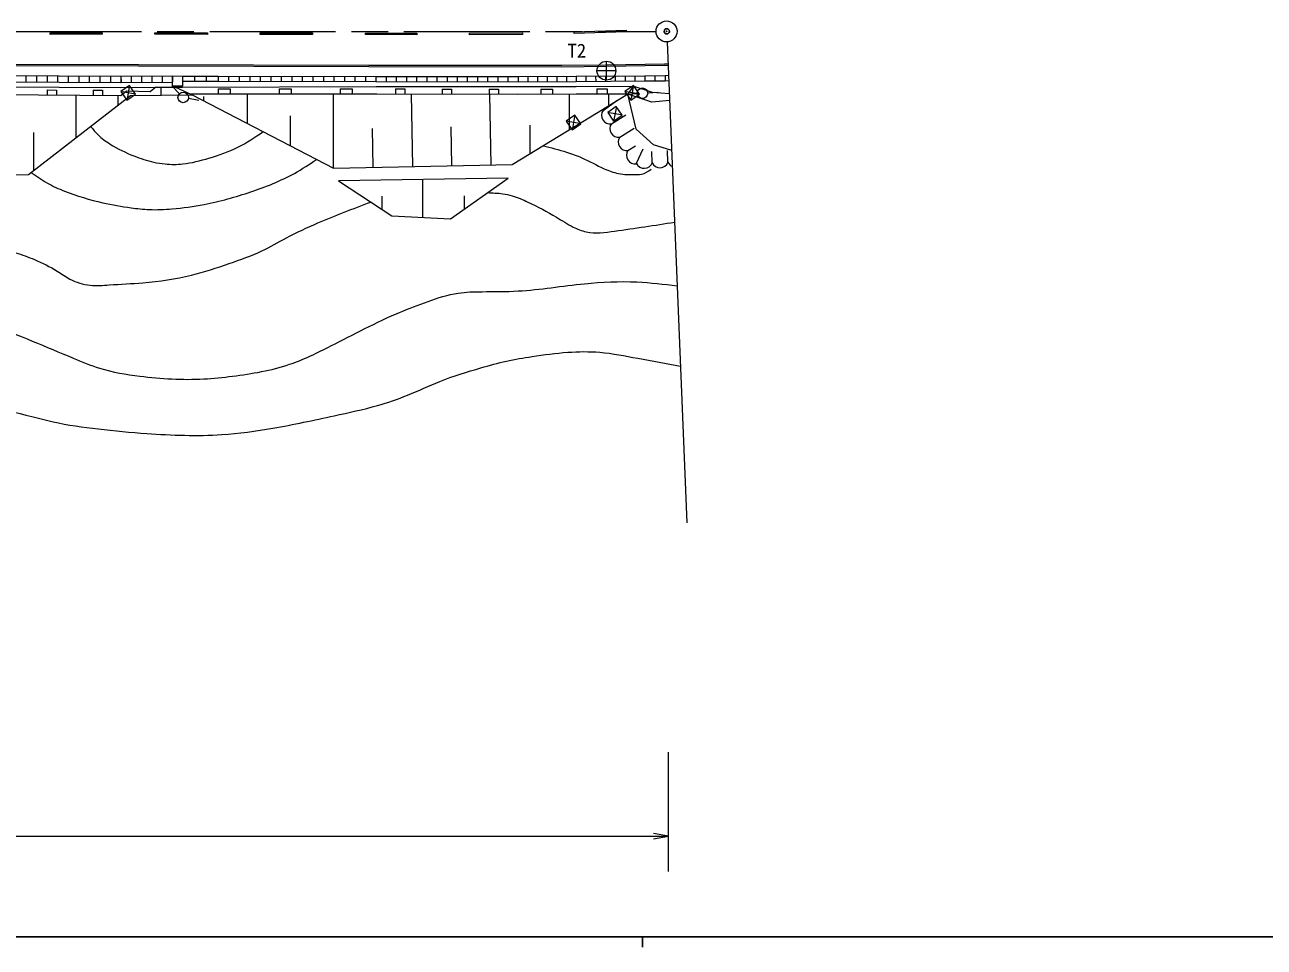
# Model space of a CAD drawing. Units: millimetres, scale not verified. Extents: x 40000 to 680000, y 20000 to 380000.
# Drawn here: x 209147 to 327242, y 204000 to 291851 of the extents above; entities that cross this region are included whole.
import ezdxf
from ezdxf.enums import TextEntityAlignment as Align

# ---------------------------------------------------------------- set-up
doc = ezdxf.new("R2010")
doc.units = ezdxf.units.MM
doc.header["$LTSCALE"] = 1000
doc.header["$PDMODE"] = 32
doc.header["$PDSIZE"] = 500
doc.linetypes.add('CHAIN', pattern=[18.5, 12, -1.5, 3.5, -1.5])
for name, color, linetype, lineweight in [('M-BGD', 7, 'Continuous', 13), ('M-BMK', 2, 'CHAIN', 13), ('M-BMK-SRVR', 3, 'Continuous', 13), ('M-STR-STR3', 7, 'Continuous', 13), ('M-TTL-BAND', 7, 'Continuous', 25)]:
    doc.layers.add(name, color=color, linetype=linetype, lineweight=lineweight)
doc.layers.add('M-OTRS', color=6, linetype='Continuous')
doc.styles.add('ＭＳ ゴシック', font='')
doc.styles.get('ＭＳ ゴシック').set_extended_font_data('MS Gothic')

# ---------------------------------------------------------------- blocks, each defined once
blk = doc.blocks.new('open_arrow')
at = {"color": 0, "linetype": 'Continuous', "lineweight": -2}
blk.add_lwpolyline([(7.5, 1.25), (0, 0), (7.5, -1.25)], dxfattribs=at)

msp = doc.modelspace()

# ---------------------------------------------------------------- linework, layer by layer
at = {"layer": 'M-BGD'}
for p, q in [((211562, 291087), (216512, 291096)), ((211562, 290937), (211562, 291087)), ((216512, 290946), (211562, 290937)), ((216512, 291096), (216512, 290946)), ((221548, 291096), (226558, 291092)), ((221548, 290946), (221548, 291096)), ((226558, 290942), (221548, 290946)), ((226558, 291092), (226558, 290942)), ((231576, 291077), (236555, 291090)), ((231576, 290927), (231576, 291077)), ((236555, 290940), (231576, 290927)), ((236555, 291090), (236555, 290940)), ((241595, 291069), (246489, 291060)), ((241595, 290919), (241595, 291069)), ((246488, 290910), (241595, 290919)), ((246489, 291060), (246488, 290910)), ((251521, 291061), (256555, 291085)), ((251521, 290911), (251521, 291061)), ((256555, 290935), (251521, 290911)), ((256555, 291085), (256555, 290935)), ((261493, 291173), (266445, 291344)), ((261498, 291023), (261493, 291173)), ((266450, 291194), (261498, 291023)), ((266445, 291344), (266450, 291194)), ((205235, 287029), (218313, 286962)), ((219978, 288053), (205357, 288085)), ((219977, 287903), (205357, 287935)), ((209260, 287008), (209257, 286408)), ((210266, 287003), (210262, 286403)), ((211271, 286998), (211268, 286398)), ((212277, 286993), (212274, 286393)), ((213283, 286987), (213280, 286387)), ((214289, 286982), (214286, 286382)), ((215295, 286977), (215292, 286377)), ((216301, 286972), (216298, 286372)), ((218313, 286962), (223227, 286978)), ((241936, 287837), (219977, 287903)), ((241936, 287987), (219978, 288053)), ((221262, 286972), (221264, 286372)), ((222245, 286975), (222247, 286375)), ((223221, 286020), (223227, 286978)), ((223227, 286978), (223230, 286378)), ((223227, 286978), (224181, 286972)), ((224181, 286972), (224175, 286014)), ((224181, 286972), (227568, 286969)), ((224181, 286972), (224181, 286472)), ((225310, 286971), (225310, 286471)), ((260310, 287970), (241936, 287987)), ((260311, 287820), (241936, 287837)), ((264571, 288015), (260310, 287970)), ((264572, 287865), (260311, 287820)), ((261668, 286945), (268219, 286999)), ((270098, 288114), (264570, 288015)), ((270104, 287964), (264572, 287865)), ((265411, 286976), (265415, 286476)), ((266347, 286983), (266351, 286483)), ((267283, 286991), (267287, 286491)), ((268219, 286999), (270148, 287021)), ((268219, 286999), (268225, 286499)), ((268219, 286999), (268223, 286499)), ((269183, 287010), (269189, 286510)), ((270453, 288135), (270098, 288114)), ((270450, 287984), (270104, 287964)), ((270148, 287021), (270491, 287040)), ((270148, 287021), (270154, 286521)), ((270148, 287021), (270176, 286522)), ((205162, 285961), (218308, 285883)), ((205233, 286429), (218310, 286362)), ((217307, 286967), (217304, 286367)), ((219120, 286058), (218299, 285487)), ((218308, 285883), (221628, 285896)), ((218313, 286962), (218310, 286362)), ((218313, 286962), (218315, 286362)), ((218315, 286362), (223230, 286378)), ((219095, 285918), (218895, 284805)), ((219691, 285237), (219120, 286058)), ((219296, 286965), (219298, 286365)), ((220279, 286968), (220281, 286368)), ((221628, 285896), (221098, 285482)), ((221628, 285896), (224183, 285916)), ((222110, 285900), (222118, 285149)), ((223889, 285284), (223186, 285996)), ((224175, 286014), (223221, 286020)), ((223513, 285911), (225109, 285180)), ((224181, 286472), (227567, 286469)), ((224183, 285916), (242626, 285978)), ((226439, 286970), (226438, 286470)), ((227568, 286969), (227567, 286469)), ((227568, 286969), (227567, 286469)), ((227567, 286469), (242606, 286437)), ((227568, 286969), (242607, 286937)), ((228570, 286967), (228569, 286467)), ((229573, 286964), (229572, 286464)), ((230576, 286962), (230575, 286462)), ((231578, 286960), (231577, 286460)), ((232581, 286958), (232580, 286458)), ((233583, 286956), (233582, 286456)), ((234586, 286954), (234585, 286454)), ((235589, 286952), (235588, 286452)), ((236591, 286950), (236590, 286450)), ((237594, 286947), (237593, 286447)), ((238596, 286945), (238595, 286445)), ((239599, 286943), (239598, 286443)), ((240602, 286941), (240601, 286441)), ((241604, 286939), (241603, 286439)), ((242607, 286937), (242606, 286437)), ((242606, 286437), (256148, 286431)), ((242607, 286937), (256147, 286931)), ((242607, 286937), (242607, 286437)), ((242626, 285978), (256161, 285965)), ((243574, 286936), (243574, 286436)), ((244541, 286936), (244541, 286436)), ((245508, 286936), (245508, 286436)), ((246476, 286935), (246475, 286435)), ((247443, 286935), (247443, 286435)), ((248410, 286934), (248410, 286434)), ((249377, 286934), (249377, 286434)), ((250344, 286934), (250344, 286434)), ((251312, 286933), (251311, 286433)), ((252279, 286933), (252278, 286433)), ((253246, 286932), (253246, 286432)), ((254213, 286932), (254213, 286432)), ((255180, 286931), (255180, 286431)), ((256147, 286931), (261668, 286945)), ((256147, 286931), (256147, 286431)), ((256147, 286931), (256149, 286431)), ((256148, 286431), (261670, 286445)), ((256161, 285965), (261685, 285959)), ((257067, 286933), (257069, 286433)), ((257988, 286936), (257989, 286436)), ((258908, 286938), (258909, 286438)), ((259828, 286940), (259829, 286440)), ((260748, 286942), (260749, 286442)), ((261668, 286945), (261669, 286445)), ((261668, 286945), (261672, 286445)), ((261670, 286445), (268223, 286499)), ((261685, 285959), (267107, 286015)), ((262604, 286952), (262608, 286452)), ((263540, 286960), (263544, 286460)), ((264475, 286968), (264480, 286468)), ((267145, 286078), (266324, 285507)), ((267107, 286015), (266607, 285250)), ((267120, 285939), (266920, 284825)), ((268953, 285408), (267107, 286015)), ((267716, 285257), (267145, 286078)), ((268225, 286499), (270165, 286521)), ((270165, 286521), (270505, 286540)), ((218308, 285099), (205140, 285189)), ((209493, 277588), (219225, 285118)), ((211288, 285647), (211285, 285147)), ((211288, 285647), (212166, 285641)), ((212166, 285641), (212163, 285141)), ((214052, 281115), (214045, 285128)), ((215678, 285617), (215674, 285117)), ((215678, 285617), (216556, 285611)), ((216556, 285611), (216552, 285111)), ((218047, 284207), (218045, 285101)), ((218299, 285487), (218870, 284666)), ((218854, 285522), (218308, 285099)), ((219552, 285262), (218438, 285462)), ((221098, 285482), (218854, 285522)), ((218870, 284666), (219691, 285237)), ((219225, 285118), (225109, 285180)), ((224734, 284848), (225721, 284688)), ((242677, 285248), (224953, 285252)), ((225109, 285180), (238565, 278205)), ((226222, 284603), (226221, 285021)), ((227564, 285751), (227563, 285251)), ((227564, 285751), (228726, 285751)), ((228726, 285751), (228726, 285251)), ((230376, 282450), (230371, 285250)), ((233376, 285750), (233376, 285250)), ((233376, 285750), (234539, 285749)), ((234539, 285749), (234539, 285249)), ((238565, 278205), (238563, 285248)), ((239189, 285748), (239189, 285248)), ((239189, 285748), (240352, 285748)), ((240352, 285748), (240352, 285248)), ((256061, 285219), (242677, 285248)), ((244462, 285744), (244461, 285244)), ((244462, 285744), (245355, 285742)), ((245355, 285742), (245354, 285242)), ((245964, 285240), (246097, 278351)), ((248924, 285734), (248923, 285234)), ((248924, 285734), (249816, 285732)), ((249816, 285732), (249815, 285232)), ((253385, 285725), (253384, 285225)), ((253385, 285725), (254278, 285723)), ((253595, 278496), (253465, 285224)), ((254278, 285723), (254276, 285223)), ((261679, 285237), (256061, 285219)), ((258306, 285726), (259430, 285730)), ((258306, 285726), (258308, 285226)), ((259430, 285730), (259432, 285230)), ((261041, 281869), (261035, 285236)), ((266607, 285250), (261679, 285237)), ((263649, 285743), (264634, 285745)), ((263649, 285743), (263650, 285243)), ((263769, 283534), (266506, 285197)), ((264245, 283703), (265572, 284628)), ((264634, 285745), (264635, 285245)), ((264787, 284225), (264785, 285246)), ((266324, 285507), (266895, 284686)), ((267577, 285282), (266463, 285482)), ((267501, 285288), (266506, 285197)), ((268900, 284477), (266607, 285250)), ((267385, 281907), (266607, 285250)), ((266895, 284686), (267716, 285257)), ((268498, 285365), (269496, 285428)), ((270607, 284645), (268900, 284477)), ((270548, 285289), (268953, 285408)), ((255580, 278534), (263769, 283534)), ((265506, 284062), (264685, 283491)), ((264685, 283491), (265256, 282670)), ((265938, 283266), (264824, 283466)), ((265481, 283923), (265281, 282810)), ((266077, 283241), (265506, 284062)), ((234465, 280331), (234464, 283165)), ((257295, 279582), (257291, 282277)), ((261564, 283242), (260743, 282671)), ((260743, 282671), (261314, 281850)), ((261996, 282446), (260883, 282646)), ((261314, 281850), (262135, 282421)), ((261539, 283103), (261339, 281990)), ((262135, 282421), (261564, 283242)), ((265037, 282429), (266411, 283283)), ((265256, 282670), (266077, 283241)), ((210007, 277985), (210001, 281595)), ((242347, 278278), (242276, 281987)), ((249846, 278424), (249774, 282132)), ((265829, 281155), (267204, 282010)), ((269061, 280410), (267385, 281907)), ((266621, 279881), (267350, 280334)), ((267432, 278657), (268082, 280030)), ((270789, 279874), (269061, 280410)), ((270430, 278760), (270391, 279893)), ((268931, 278708), (268894, 279773)), ((181800, 277218), (209493, 277588)), ((238565, 278205), (255580, 278534)), ((267388, 278613), (267420, 278612)), ((255209, 277258), (239039, 277001)), ((239039, 277001), (244118, 273658)), ((247051, 277128), (247043, 273506)), ((249712, 273368), (255209, 277258)), ((243184, 274273), (243187, 275541)), ((251045, 274312), (251048, 275563)), ((244118, 273658), (249712, 273368))]:
    msp.add_line(p, q, dxfattribs=at)
for centre in [(267999, 285334), (224240, 284928), (224240, 284928)]:
    msp.add_circle(centre, 500, dxfattribs=at)
for centre, start, end in [((264906, 283231), 144.48298, 279.24325), ((265698, 281957), 144.48298, 279.24325), ((266490, 280683), 144.48298, 279.24325), ((267282, 279409), 144.48298, 279.79024), ((268171, 278995), 204.59498, 339.35525), ((269670, 279047), 204.59498, 339.35525), ((271169, 279098), 204.59498, 246.71857)]:
    msp.add_arc(centre, 812, start, end, dxfattribs=at)
for points, knots in [([(215424, 282177), (215649, 281895), (215875, 281612), (216132, 281361), (216471, 281029), (216864, 280752), (217270, 280498), (217994, 280047), (218757, 279670), (219548, 279359), (220165, 279117), (220799, 278914), (221446, 278773), (221799, 278696), (222156, 278637), (222515, 278600), (223077, 278544), (223646, 278542), (224206, 278600), (225050, 278687), (225873, 278908), (226691, 279152), (227638, 279435), (228576, 279749), (229451, 280188), (230292, 280609), (231074, 281146), (231856, 281683)], [0, 0, 0, 0, 1, 1, 1, 2, 2, 2, 3, 3, 3, 4, 4, 4, 5, 5, 5, 6, 6, 6, 7, 7, 7, 8, 8, 8, 9, 9, 9, 9]), ([(258532, 280337), (259283, 280145), (260033, 279953), (260773, 279721), (261264, 279566), (261751, 279394), (262222, 279187), (262946, 278868), (263632, 278467), (264357, 278145), (264791, 277951), (265239, 277786), (265704, 277687), (265980, 277628), (266262, 277593), (266543, 277585), (266745, 277580), (266947, 277589), (267153, 277585), (267410, 277582), (267673, 277559), (267915, 277611), (268245, 277681), (268538, 277887), (268830, 278094)], [0, 0, 0, 0, 1, 1, 1, 2, 2, 2, 3, 3, 3, 4, 4, 4, 5, 5, 5, 6, 6, 6, 7, 7, 7, 8, 8, 8, 8]), ([(209764, 277797), (210264, 277439), (210764, 277080), (211296, 276776), (211815, 276479), (212364, 276233), (212922, 276012), (214109, 275543), (215337, 275186), (216580, 274908), (217470, 274709), (218368, 274551), (219272, 274425), (219856, 274343), (220443, 274276), (221032, 274252), (221744, 274224), (222459, 274262), (223171, 274321), (224202, 274408), (225228, 274541), (226242, 274735), (227751, 275025), (229232, 275449), (230694, 275943), (232119, 276426), (233526, 276975), (234835, 277703), (235566, 278110), (236266, 278572), (236966, 279034)], [0, 0, 0, 0, 1, 1, 1, 2, 2, 2, 3, 3, 3, 4, 4, 4, 5, 5, 5, 6, 6, 6, 7, 7, 7, 8, 8, 8, 9, 9, 9, 10, 10, 10, 10]), ([(253241, 275865), (253729, 275846), (254218, 275828), (254701, 275759), (255001, 275716), (255300, 275653), (255591, 275568), (256106, 275417), (256597, 275193), (257084, 274964), (258011, 274528), (258926, 274071), (259797, 273538), (260328, 273213), (260844, 272860), (261405, 272581), (261800, 272385), (262217, 272225), (262644, 272136), (263521, 271955), (264438, 272075), (265345, 272200), (267286, 272468), (269175, 272763), (271064, 273058)], [0, 0, 0, 0, 1, 1, 1, 2, 2, 2, 3, 3, 3, 4, 4, 4, 5, 5, 5, 6, 6, 6, 7, 7, 7, 8, 8, 8, 8]), ([(203413, 270646), (204008, 270653), (204603, 270660), (205199, 270662), (205554, 270663), (205910, 270663), (206262, 270629), (206955, 270562), (207634, 270366), (208298, 270146), (208895, 269949), (209481, 269732), (210058, 269490), (210812, 269175), (211553, 268816), (212245, 268382), (212645, 268131), (213030, 267854), (213448, 267632), (214042, 267316), (214704, 267108), (215372, 267040), (215979, 266979), (216591, 267032), (217201, 267075), (218274, 267150), (219342, 267194), (220410, 267282), (221965, 267410), (223521, 267633), (225034, 268007), (226253, 268307), (227446, 268706), (228636, 269115), (229685, 269475), (230732, 269843), (231729, 270319), (232527, 270699), (233292, 271147), (234075, 271561), (235054, 272078), (236061, 272540), (237078, 272976), (238740, 273688), (240431, 274330), (242123, 274971)], [0, 0, 0, 0, 1, 1, 1, 2, 2, 2, 3, 3, 3, 4, 4, 4, 5, 5, 5, 6, 6, 6, 7, 7, 7, 8, 8, 8, 9, 9, 9, 10, 10, 10, 11, 11, 11, 12, 12, 12, 13, 13, 13, 14, 14, 14, 15, 15, 15, 15]), ([(158336, 244523), (157873, 245162), (157409, 245802), (157049, 246505), (156797, 246997), (156595, 247520), (156486, 248061), (156301, 248981), (156386, 249951), (156619, 250874), (156823, 251681), (157140, 252453), (157612, 253125), (158111, 253836), (158784, 254436), (159532, 254880), (160296, 255333), (161139, 255622), (161981, 255906), (163759, 256504), (165535, 257073), (167344, 257528), (168729, 257876), (170133, 258158), (171548, 258388), (172591, 258559), (173640, 258701), (174693, 258753), (175672, 258800), (176654, 258768), (177639, 258819), (178319, 258854), (179001, 258928), (179658, 259084), (181273, 259467), (182739, 260347), (184226, 261136), (185822, 261983), (187442, 262726), (189092, 263420), (190234, 263900), (191390, 264356), (192568, 264744), (193275, 264977), (193989, 265186), (194719, 265340), (196225, 265658), (197798, 265745), (199320, 265538), (200683, 265354), (202005, 264934), (203293, 264446), (204198, 264104), (205085, 263728), (205974, 263354), (208561, 262265), (211155, 261194), (213753, 260110), (214583, 259763), (215413, 259416), (216269, 259150), (217512, 258763), (218808, 258550), (220109, 258388), (222135, 258137), (224174, 258012), (226199, 258124), (227117, 258174), (228031, 258273), (228947, 258388), (230786, 258621), (232631, 258920), (234376, 259514), (235732, 259975), (237029, 260615), (238315, 261268), (240478, 262368), (242613, 263508), (244836, 264446), (245738, 264827), (246655, 265174), (247583, 265505), (248515, 265837), (249459, 266153), (250430, 266300), (251181, 266414), (251949, 266426), (252714, 266432), (253866, 266441), (255013, 266434), (256157, 266498), (258268, 266617), (260365, 266980), (262479, 267194), (264141, 267362), (265814, 267437), (267478, 267359), (268759, 267299), (270036, 267147), (271313, 266995)], [0, 0, 0, 0, 1, 1, 1, 2, 2, 2, 3, 3, 3, 4, 4, 4, 5, 5, 5, 6, 6, 6, 7, 7, 7, 8, 8, 8, 9, 9, 9, 10, 10, 10, 11, 11, 11, 12, 12, 12, 13, 13, 13, 14, 14, 14, 15, 15, 15, 16, 16, 16, 17, 17, 17, 18, 18, 18, 19, 19, 19, 20, 20, 20, 21, 21, 21, 22, 22, 22, 23, 23, 23, 24, 24, 24, 25, 25, 25, 26, 26, 26, 27, 27, 27, 28, 28, 28, 29, 29, 29, 30, 30, 30, 31, 31, 31, 32, 32, 32, 33, 33, 33, 33]), ([(168256, 241912), (168010, 242036), (167764, 242160), (167580, 242351), (167404, 242534), (167285, 242777), (167209, 243027), (167082, 243441), (167074, 243872), (167069, 244301), (167062, 244825), (167059, 245346), (167141, 245865), (167217, 246349), (167368, 246832), (167614, 247250), (167948, 247817), (168457, 248266), (168965, 248702), (169697, 249332), (170426, 249936), (171195, 250493), (172057, 251117), (172970, 251682), (173898, 252216), (174475, 252548), (175057, 252868), (175654, 253162), (176475, 253565), (177322, 253918), (178188, 254209), (179348, 254599), (180542, 254878), (181735, 255155), (182868, 255418), (184001, 255680), (185147, 255864), (186365, 256061), (187598, 256170), (188830, 256270), (190113, 256374), (191395, 256466), (192681, 256540), (194268, 256631), (195860, 256694), (197444, 256608), (198540, 256548), (199632, 256416), (200721, 256270), (202282, 256060), (203837, 255818), (205383, 255527), (206868, 255247), (208344, 254920), (209809, 254547), (210484, 254375), (211157, 254193), (211836, 254040), (213248, 253722), (214687, 253530), (216126, 253365), (217678, 253186), (219230, 253037), (220789, 252925), (223160, 252755), (225546, 252668), (227917, 252824), (229547, 252931), (231170, 253153), (232781, 253432), (234741, 253771), (236682, 254195), (238626, 254614), (240007, 254912), (241389, 255208), (242748, 255594), (243720, 255871), (244681, 256194), (245619, 256574), (246653, 256992), (247658, 257479), (248693, 257891), (249969, 258400), (251290, 258794), (252612, 259175), (253419, 259408), (254227, 259635), (255045, 259817), (255848, 259996), (256662, 260132), (257477, 260256), (258610, 260430), (259745, 260582), (260889, 260662), (261901, 260732), (262920, 260746), (263930, 260662), (265144, 260560), (266344, 260316), (267544, 260087), (268904, 259828), (270265, 259587), (271626, 259347)], [0, 0, 0, 0, 1, 1, 1, 2, 2, 2, 3, 3, 3, 4, 4, 4, 5, 5, 5, 6, 6, 6, 7, 7, 7, 8, 8, 8, 9, 9, 9, 10, 10, 10, 11, 11, 11, 12, 12, 12, 13, 13, 13, 14, 14, 14, 15, 15, 15, 16, 16, 16, 17, 17, 17, 18, 18, 18, 19, 19, 19, 20, 20, 20, 21, 21, 21, 22, 22, 22, 23, 23, 23, 24, 24, 24, 25, 25, 25, 26, 26, 26, 27, 27, 27, 28, 28, 28, 29, 29, 29, 30, 30, 30, 31, 31, 31, 32, 32, 32, 33, 33, 33, 34, 34, 34, 34])]:
    msp.add_open_spline(points, degree=3, knots=knots, dxfattribs=at)
at = {"layer": 'M-BMK'}
msp.add_line((171265, 291224), (269295, 291224), dxfattribs=at)
at = {"layer": 'M-BMK-SRVR'}
for p, q in [((270362, 290226), (272237, 244406)), ((264564, 286581), (264564, 288381)), ((265464, 287481), (263664, 287481))]:
    msp.add_line(p, q, dxfattribs=at)
for centre, radius in [((270295, 291224), 1000), ((264564, 287481), 900)]:
    msp.add_circle(centre, radius, dxfattribs=at)
at = {"layer": 'M-OTRS'}
msp.add_point((270320, 291228), dxfattribs=at)
at = {"layer": 'M-STR-STR3'}
for p, q in [((270491, 211209), (270491, 222578)), ((70377, 214578), (270491, 214578))]:
    msp.add_line(p, q, dxfattribs=at)
at = {"layer": 'M-TTL-BAND'}
for p, q in [((40000, 205000), (579000, 205000)), ((268000, 205000), (268000, 204000))]:
    msp.add_line(p, q, dxfattribs=at)

# ---------------------------------------------------------------- block references
at = {"layer": 'M-STR-STR3', "xscale": 193, "yscale": 193, "rotation": 180}
msp.add_blockref('open_arrow', (270491, 214578), dxfattribs=at)

# ---------------------------------------------------------------- texts
at = {"layer": 'M-BMK-SRVR', "style": 'ＭＳ ゴシック'}
msp.add_text('T2', height=1320, dxfattribs=at).set_placement((260842, 288330), align=Align.BOTTOM_LEFT)

doc.saveas('drawing.dxf')
